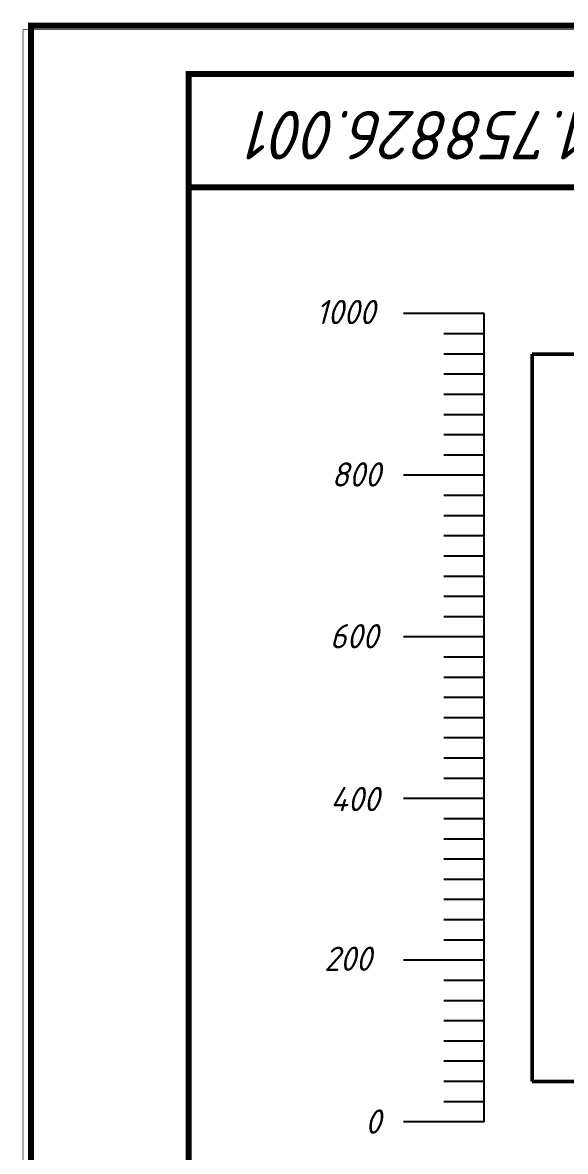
# Paper-space layout 'Лист2' of a CAD drawing. Header units: millimetres. Extents: x 0 to 421, y 0 to 298.
# Drawn here: x 0 to 67.2, y 158.2 to 297.9 of the extents above; entities that cross this region are included whole.
import ezdxf

# ---------------------------------------------------------------- set-up
doc = ezdxf.new("R2010")
doc.units = ezdxf.units.MM
for name, color, linetype in [('Mechanical13', 56, 'Continuous'), ('Mechanical3', 76, 'Continuous'), ('Sheet', 255, 'Continuous')]:
    doc.layers.add(name, color=color, linetype=linetype)
doc.styles.add('Gost', font='gost_type_0.ttf')

psp = doc.layouts.new('Лист2')

# ---------------------------------------------------------------- linework, layer by layer
for p, q in [((57.15350162671348, 261.8683887452044), (47.15350162671348, 261.8683887452044)), ((57.15350162671348, 256.8683887452044), (57.15350162671348, 261.8683887452044)), ((57.15350162671348, 259.3683887452044), (52.15350162671348, 259.3683887452044)), ((57.15350162671348, 256.8683887452044), (52.15350162671348, 256.8683887452048)), ((57.15350162671348, 251.8683887452044), (57.15350162671348, 256.8683887452044)), ((57.15350162671348, 254.3683887452044), (52.15350162671348, 254.3683887452044)), ((57.15350162671348, 251.8683887452044), (52.15350162671348, 251.8683887452048)), ((57.15350162671348, 246.8683887452044), (57.15350162671348, 251.8683887452044)), ((57.15350162671348, 249.3683887452044), (52.15350162671348, 249.3683887452044)), ((57.15350162671348, 246.8683887452044), (52.15350162671348, 246.8683887452044)), ((57.15350162671348, 241.8683887452044), (57.15350162671348, 246.8683887452044)), ((57.15350162671348, 244.3683887452044), (52.15350162671348, 244.3683887452044)), ((57.15350162671348, 241.8683887452044), (47.15350162671348, 241.8683887452044)), ((57.15350162671348, 236.8683887452044), (57.15350162671348, 241.8683887452044)), ((57.15350162671348, 239.3683887452044), (52.15350162671348, 239.3683887452048)), ((57.15350162671348, 236.8683887452044), (52.15350162671348, 236.8683887452044)), ((57.15350162671348, 231.8683887452044), (57.15350162671348, 236.8683887452044)), ((57.15350162671348, 234.3683887452044), (52.15350162671348, 234.3683887452048)), ((57.15350162671348, 231.8683887452044), (52.15350162671348, 231.8683887452044)), ((57.15350162671348, 226.8683887452044), (57.15350162671348, 231.8683887452044)), ((57.15350162671348, 229.3683887452044), (52.15350162671348, 229.3683887452044)), ((57.15350162671348, 226.8683887452044), (52.15350162671348, 226.8683887452044)), ((57.15350162671348, 221.8683887452044), (57.15350162671348, 226.8683887452044)), ((57.15350162671348, 224.3683887452044), (52.15350162671348, 224.3683887452044)), ((57.15350162671348, 221.8683887452044), (47.15350162671348, 221.8683887452044)), ((57.15350162671348, 216.8683887452044), (57.15350162671348, 221.8683887452044)), ((57.15350162671348, 219.3683887452044), (52.15350162671348, 219.3683887452044)), ((57.15350162671348, 216.8683887452044), (52.15350162671348, 216.8683887452048)), ((57.15350162671348, 211.8683887452044), (57.15350162671348, 216.8683887452044)), ((57.15350162671348, 214.3683887452044), (52.15350162671348, 214.3683887452044)), ((57.15350162671348, 211.8683887452044), (52.15350162671348, 211.8683887452048)), ((57.15350162671348, 206.8683887452044), (57.15350162671348, 211.8683887452044)), ((57.15350162671348, 209.3683887452044), (52.15350162671348, 209.3683887452044)), ((57.15350162671348, 206.8683887452044), (52.15350162671348, 206.8683887452044)), ((57.15350162671348, 201.8683887452044), (57.15350162671348, 206.8683887452044)), ((57.15350162671348, 204.3683887452044), (52.15350162671348, 204.3683887452044)), ((57.15350162671348, 201.8683887452044), (47.15350162671348, 201.8683887452044)), ((57.15350162671348, 196.8683887452044), (57.15350162671348, 201.8683887452044)), ((57.15350162671348, 199.3683887452044), (52.15350162671348, 199.3683887452044)), ((57.15350162671348, 196.8683887452044), (52.15350162671348, 196.8683887452044)), ((57.15350162671348, 191.8683887452044), (57.15350162671348, 196.8683887452044)), ((57.15350162671348, 194.3683887452044), (52.15350162671348, 194.3683887452048)), ((57.15350162671348, 191.8683887452044), (52.15350162671348, 191.8683887452044)), ((57.15350162671348, 186.8683887452044), (57.15350162671348, 191.8683887452044)), ((57.15350162671348, 189.3683887452044), (52.15350162671348, 189.3683887452048)), ((57.15350162671348, 186.8683887452044), (52.15350162671348, 186.8683887452044)), ((57.15350162671348, 181.8683887452044), (57.15350162671348, 186.8683887452044)), ((57.15350162671348, 184.3683887452044), (52.15350162671348, 184.3683887452044)), ((57.15350162671348, 181.8683887452044), (47.15350162671348, 181.8683887452044)), ((57.15350162671348, 176.8683887452044), (57.15350162671348, 181.8683887452044)), ((57.15350162671348, 179.3683887452044), (52.15350162671348, 179.3683887452044)), ((57.15350162671348, 176.8683887452044), (52.15350162671348, 176.8683887452044)), ((57.15350162671348, 171.8683887452044), (57.15350162671348, 176.8683887452044)), ((57.15350162671348, 174.3683887452044), (52.15350162671348, 174.3683887452044)), ((57.15350162671348, 171.8683887452044), (52.15350162671348, 171.8683887452044)), ((57.15350162671348, 166.8683887452044), (57.15350162671348, 171.8683887452044)), ((57.15350162671348, 169.3683887452044), (52.15350162671348, 169.3683887452044)), ((57.15350162671348, 166.8683887452044), (52.15350162671348, 166.8683887452044)), ((57.15350162671348, 161.8683887452044), (57.15350162671348, 166.8683887452044)), ((57.15350162671348, 164.3683887452044), (52.15350162671348, 164.3683887452044)), ((57.15350162671348, 161.8683887452044), (47.15350162671348, 161.8683887452044))]:
    psp.add_line(p, q)
at = {"lineweight": 50}
for p, q in [((83.06531361205134, 256.8686356252047), (63.06506405205096, 256.8683867052046)), ((63.06556189205116, 256.8683867052046), (63.06506405205096, 166.8683889052049)), ((63.06506405205096, 256.8683867052046), (63.06506405205096, 166.8683889052049)), ((63.06506405205096, 166.8683889052049), (83.06531361205134, 166.8681399852048))]:
    psp.add_line(p, q, dxfattribs=at)
at = {"layer": 'Mechanical13', "const_width": 0.00050038}
psp.add_lwpolyline([(63.06506405205096, 256.8683867052046, 1), (63.06556189205116, 256.8683867052046, 1)], format="xyb", close=True, dxfattribs=at)
psp.add_lwpolyline([(63.06506405205096, 256.8683867052046, 1), (63.06556189205116, 256.8683867052046, 1)], format="xyb", close=True, dxfattribs=at)
at = {"layer": 'Mechanical3'}
psp.add_line((57.15350162671348, 161.8683887452044), (47.15350162671348, 161.8683887452044), dxfattribs=at)
at = {"layer": 'Sheet'}
for points, const_width in [([(1.048882562834706, 297.5071829162512), (421.0488833028344, 297.5071829162512), (420.5486887228349, 0.507182556250882), (1.048882562834706, 0.507182556250882), (1.048882562834706, 297.5071829162512)], 0.7493), ([(0.04952972283467716, 297.006599716251), (420.0069930828345, 297.006599716251), (420.0069930828345, 0.0495304362511888), (0.04952972283467716, 0.0495304362511888), (0.04952972283467716, 297.006599716251)], 0.09906), ([(20.54948872283467, 150.5068825562512), (8.549512722834606, 150.5068825562512), (8.549512722834606, 5.507172556251135), (414.5493458828346, 5.507172556251135), (414.5493458828346, 291.5066005562512), (20.54948872283467, 291.5066005562512), (20.54948872283467, 5.507172556251135)], 0.7493), ([(20.54948872283467, 277.5066285562511), (90.54934872283457, 277.5066285562511), (90.54934872283457, 291.5066005562512)], 0.7493)]:
    psp.add_lwpolyline(points, dxfattribs=dict(at, const_width=const_width))

# ---------------------------------------------------------------- texts
at = {"insert": (116.2656873302353, 280.9565847782396), "char_height": 6, "attachment_point": 1, "rotation": 180, "style": 'Gost'}
psp.add_mtext_dynamic_manual_height_columns('\\pxqc;{\\fGOST type B|b0|i1|c204|p34;ДК41.758826.001}', width=120.0000013, gutter_width=25, heights=[19.89226440718234], dxfattribs=at)
at = {"char_height": 3, "attachment_point": 1, "style": 'Gost'}
for s, width, insert in [('{\\fGOST type B|b0|i1|c204|p34;1000}', 15.88495322714607, (36.31175534120666, 263.5694509674809)), ('{\\fGOST type B|b0|i1|c204|p34;800}', 15.88495322714607, (38.23428496038287, 243.4708319370397)), ('{\\fGOST type B|b0|i1|c204|p34;600}', 15.88495322714607, (38.01851066700692, 223.4605764753783)), ('{\\fGOST type B|b0|i1|c204|p34;400}', 15.88495322714607, (38.08555995226925, 203.3139378804385)), ('{\\fGOST type B|b0|i1|c204|p34;200}', 15.88495322714607, (37.31804100800946, 183.5554232392074)), ('{\\fGOST type B|b0|i1|c204|p34;0}', 5.5, (42.39993803342804, 163.4117183174135))]:
    psp.add_mtext_dynamic_manual_height_columns(s, width=width, gutter_width=17.5, heights=[0], dxfattribs=dict(at, insert=insert))

doc.saveas('drawing.dxf')
